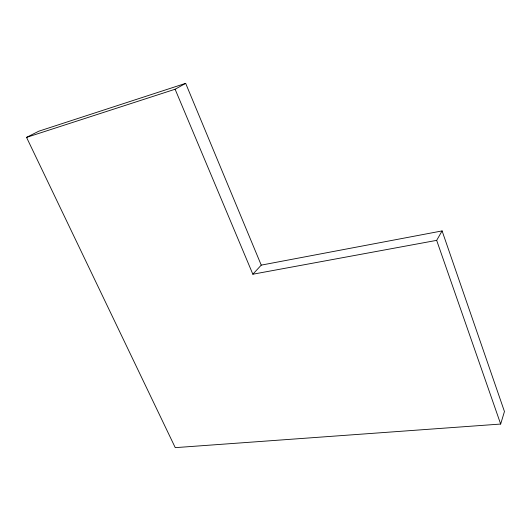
<?xml version="1.0" encoding="UTF-8"?>
<svg xmlns="http://www.w3.org/2000/svg" width="531" height="531" viewBox="0 0 531 531"><rect width="100%" height="100%" fill="white"/><g stroke="black" fill="none" stroke-linecap="round" stroke-linejoin="round"><path stroke-width="0.8" d="M185.664 83.354L38.763 131.217L26.55 137.383L175.257 447.646L500.667 424.05L504.45 411.518L442.097 230.919L261.245 265.128L252.849 274.215L175.111 89.241L185.664 83.354L261.245 265.128M500.667 424.05L436.668 240.357L442.097 230.919M26.55 137.383L175.111 89.241M252.849 274.215L436.668 240.357"/></g></svg>
